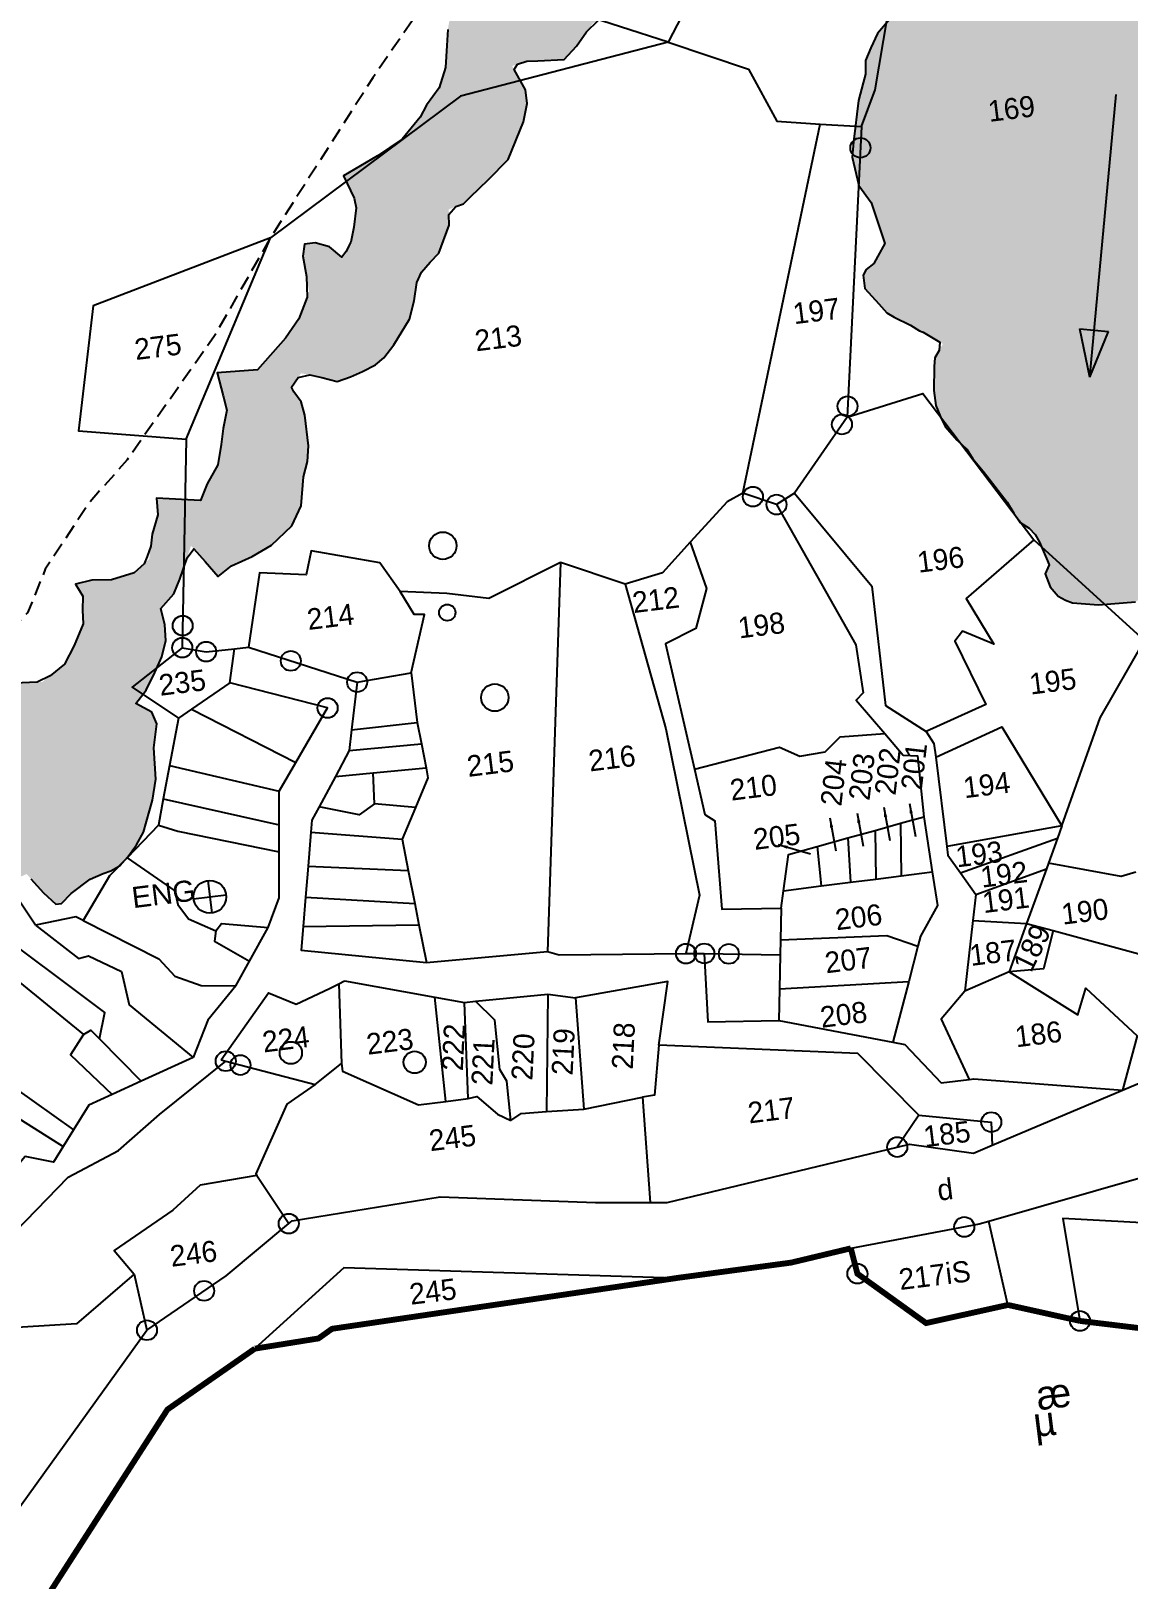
# Model space of a CAD drawing. Header units: metres. Extents: x 290104 to 292132, y 1990019 to 1991719.
# Drawn here: x 291283 to 291661, y 1990587 to 1991121 of the extents above; entities that cross this region are included whole.
import ezdxf
from ezdxf.enums import TextEntityAlignment as Align

# ---------------------------------------------------------------- set-up
doc = ezdxf.new("R2010")
doc.units = ezdxf.units.M
doc.header["$MEASUREMENT"] = 0
doc.linetypes.add('DASHED', pattern=[0.75, 0.5, -0.25])
for name, color, linetype in [('LINE_FOOTPATH', 1, 'DASHED'), ('OTHERS', 1, 'Continuous'), ('POLY_HATCH', 12, 'Continuous'), ('POLY_PARCEL', 6, 'Continuous'), ('POLY_ROAD', 30, 'Continuous'), ('SYM_ARROW', 1, 'Continuous'), ('SYM_STONE', 1, 'Continuous'), ('SYM_WELL', 1, 'Continuous'), ('TEXT_MAPIN', 7, 'Continuous'), ('TEXT_MAPOUT', 7, 'Continuous'), ('TEXT_PARCEL', 7, 'Continuous'), ('V_BOUND_LINE', 7, 'Continuous')]:
    doc.layers.add(name, color=color, linetype=linetype)
doc.styles.get("Standard").update_dxf_attribs({"font": 'arial.ttf'})
doc.styles.add('TEXT_MAP', font='')
doc.styles.get('TEXT_MAP').set_extended_font_data('Kruti Dev 050')
doc.dimstyles.get("Standard").update_dxf_attribs({"dimtxt": 0.18, "dimasz": 0.18, "dimexe": 0.18, "dimexo": 0.0625, "dimgap": 0.09, "dimtad": 0, "dimtih": 1, "dimtoh": 1, "dimdec": 4, "dimzin": 0, "dimdsep": 46, "dimtxsty": 'Standard', "dimcen": 0.09, "dimadec": 0, "dimazin": 0, "dimtfac": 1, "dimtdec": 4, "dimtofl": 0, "dimtmove": 0, "dimatfit": 3, "dimfxl": 0, "dimtolj": 1, "dimtzin": 0, "dimarcsym": 0})
pattern_1 = [(7.0915, (290088.82, 1989667.838), (4.387969, 5.634868), [5.05005, -5.05005]), (97.0915, (290093.8315, 1989668.461), (-5.634868, 4.387969), [5.05005, -5.05005])]

# ---------------------------------------------------------------- blocks, each defined once
blk = doc.blocks.new('STONE')
blk.add_circle((0, 0), 0.851)
blk = doc.blocks.new('PAKKAWELL')
blk.add_circle((0, 0), 1.81)
blk = doc.blocks.new('ARROWASPECT')
h = blk.add_hatch(color=256)
h.paths.add_polyline_path([(2.85, -2.85), (3.72, -1.98), (0, 0)])
h.paths.add_polyline_path([(0, 0), (1.98, -3.72), (2.85, -2.85)])
for points in [[(0, 0), (17.15, -17.15)], [(0, 0), (1.98, -3.72)], [(0, 0), (3.72, -1.98)], [(3.72, -1.98), (1.98, -3.72)]]:
    blk.add_lwpolyline(points)
blk = doc.blocks.new('DETAIL')
for points in [[(0, 1.4), (0, -1.4)], [(-1.4, 0), (1.4, 0)]]:
    blk.add_lwpolyline(points)
blk.add_circle((0, 0), 1.4)
blk = doc.blocks.new('TEXTARROW')
blk.add_leader([(0.04, -0.01), (8.68, -0.01)], dimstyle='Standard', override={"dimtxt": 2.5, "dimasz": 2.5, "dimexe": 1.25, "dimexo": 0.625, "dimgap": 0.625, "dimtad": 1, "dimtih": 0, "dimtoh": 0, "dimzin": 8, "dimcen": 2.5, "dimtofl": 1})
blk = doc.blocks.new('21432')
at = {"layer": 'POLY_HATCH'}
h = blk.add_hatch(dxfattribs=at)
h.set_pattern_fill('ZIGZAG', color=256, scale=40.400397, angle=7.0915, style=0)
h.set_pattern_definition(pattern_1)
h.paths.add_polyline_path([(291610.05, 1991262.39), (291604.7, 1991258.21), (291599.35, 1991254.02), (291595.88, 1991248.89), (291593.2, 1991242.11), (291592.55, 1991233.22), (291592.61, 1991223.26), (291590.08, 1991215.31), (291586.75, 1991204.34), (291586.67, 1991195.52), (291585.51, 1991190.68), (291584.92, 1991181.22), (291578.56, 1991171.04), (291577.83, 1991162.74), (291579.2, 1991156.45), (291587.97, 1991136.7), (291584.77, 1991129.83), (291580.44, 1991126.94), (291574.8, 1991120.37), (291572.48, 1991115.39), (291570.67, 1991111.06), (291570.67, 1991106.36), (291568.28, 1991097.26), (291567.69, 1991092.5), (291566.53, 1991082.96), (291566.02, 1991077.62), (291568.4, 1991067.94), (291572.66, 1991062.01), (291577.35, 1991047.93), (291573.65, 1991041.1), (291570.84, 1991038.9), (291569.9, 1991037.03), (291570.47, 1991032.4), (291578.25, 1991023.8), (291580.51, 1991022.5), (291588.65, 1991018.43), (291597.36, 1991013.24), (291594.6, 1991008.41), (291594.38, 1991005.45), (291594.23, 1990997.22), (291594.87, 1990992.02), (291596.53, 1990988.11), (291598.12, 1990984.79), (291602.24, 1990980.02), (291605.56, 1990976.91), (291607.73, 1990973.66), (291611.19, 1990969.4), (291613.29, 1990966.73), (291619.57, 1990958.71), (291621.8, 1990954.88), (291623.97, 1990951.63), (291628.46, 1990948.87), (291630.69, 1990944.83), (291634.07, 1990937.17), (291632.63, 1990933.93), (291634.36, 1990929.45), (291637.11, 1990926.27), (291639.64, 1990924.82), (291642.09, 1990923.95), (291650.98, 1990923.3), (291663.77, 1990924.3), (291675.77, 1990931.66), (291683.23, 1990951.96), (291686.92, 1990960.04), (291689.02, 1990966.76), (291688.96, 1990981.42), (291690.79, 1990989.39), (291693.52, 1990987.27), (291695.9, 1990986.98), (291699.59, 1990990.37), (291701.11, 1990997.02), (291701.62, 1991002.36), (291702.12, 1991014.17), (291714.12, 1991012.15), (291725.46, 1991010.62), (291732.62, 1991009.75), (291738.33, 1991011.05), (291748.74, 1991012.34), (291759.8, 1991017.83), (291766.95, 1991021.65), (291776.21, 1991027.5), (291783.95, 1991036.09), (291790.09, 1991043.31), (291795.59, 1991055.73), (291803.93, 1991068.7), (291800.67, 1991081.01), (291797.89, 1991086.82), (291796.05, 1991094.51), (291795.41, 1991099.72), (291794.9, 1991103.76), (291803.54, 1991106.11), (291806.83, 1991102.31), (291809.13, 1991097.9), (291812.67, 1991093.06), (291817.22, 1991089.52), (291821.92, 1991089.52), (291828.93, 1991094.5), (291834.79, 1991099.33), (291840.35, 1991104.44), (291853.45, 1991104.07), (291865.87, 1991099.68), (291871.07, 1991100.33), (291878.08, 1991105.31), (291883.36, 1991110.07), (291884.74, 1991117.87), (291884.53, 1991128.99), (291884.25, 1991137.57), (291884.25, 1991145.39), (291888.88, 1991150.66), (291890.18, 1991154.34), (291891.22, 1991161.08), (291887.82, 1991164.76), (291881.8, 1991167.78), (291876.92, 1991176.9), (291873.02, 1991179.94), (291864.27, 1991179.44), (291847.29, 1991174.9), (291843.31, 1991178), (291842.3, 1991181.4), (291838.26, 1991185.59), (291828.65, 1991187.33), (291825.26, 1991191.01), (291821.43, 1991193.47), (291817.45, 1991197.08), (291813.19, 1991198.31), (291809.14, 1991197.81), (291805.46, 1991194.42), (291803.94, 1991192.47), (291789.21, 1991186.97), (291787.03, 1991191.54), (291785.44, 1991194.86), (291785.15, 1991197.17), (291784, 1991201.72), (291782.34, 1991205.62), (291779.81, 1991207.07), (291778.07, 1991206.85), (291770.7, 1991200.07), (291764.48, 1991198.12), (291762.17, 1991197.83), (291753.64, 1991195.6), (291740.2, 1991195.1), (291735.86, 1991196.91), (291722.86, 1991202.33), (291718.17, 1991207.03), (291712.75, 1991212.81), (291708.42, 1991219.31), (291699.03, 1991233.4), (291692.97, 1991244.38), (291692.03, 1991251.9), (291691.12, 1991259.26), (291694.79, 1991262.8), (291696.23, 1991265.33), (291695.87, 1991268.22), (291690.39, 1991274.58), (291689.81, 1991279.2), (291689.38, 1991282.67), (291692.42, 1991291.26), (291694.74, 1991296.24), (291696.31, 1991305.54), (291704.12, 1991304.8), (291711, 1991302.37), (291712.66, 1991303.17), (291712.67, 1991307.86), (291711.08, 1991311.18), (291711.08, 1991319.09), (291714.55, 1991321), (291720.48, 1991325.26), (291724.68, 1991329.31), (291729.16, 1991331.04), (291731.83, 1991333.13), (291730.1, 1991337.61), (291729.24, 1991339.85), (291726.78, 1991340.72), (291723.31, 1991340.28), (291718.32, 1991337.9), (291716.15, 1991336.46), (291706.03, 1991332.85), (291705.03, 1991336.25), (291705.97, 1991342.82), (291706.08, 1991349), (291712.77, 1991354.23), (291715.11, 1991358.32), (291722.23, 1991360.44), (291727.96, 1991355.97), (291730.76, 1991351.19), (291732.86, 1991348.51), (291734.66, 1991348.15), (291738.13, 1991348.58), (291741.39, 1991350.75), (291744.57, 1991353.49), (291748.11, 1991358.04), (291755.1, 1991362.69), (291761.05, 1991362.58), (291764.45, 1991363.59), (291768.2, 1991361.71), (291770.88, 1991359.11), (291773.98, 1991357.74), (291776.8, 1991358.68), (291781.28, 1991360.41), (291786.49, 1991361.05), (291797.07, 1991362.37), (291805.83, 1991354.78), (291802.89, 1991351.94), (291800.86, 1991349.35), (291806.89, 1991345.64), (291811.45, 1991338.07), (291811.33, 1991331.28), (291809.88, 1991328.76), (291810.19, 1991326.25), (291808.14, 1991319.15), (291809.43, 1991308.75), (291810.52, 1991304.78), (291811.81, 1991299.07), (291814.94, 1991289.09), (291815.32, 1991277.65), (291810.93, 1991273.14), (291804.35, 1991269.39), (291801.17, 1991266.65), (291796.25, 1991263.69), (291794.32, 1991261.82), (291797.11, 1991256.75), (291799.79, 1991254.15), (291801.66, 1991253.21), (291807.5, 1991251.15), (291812, 1991250.39), (291821.24, 1991246.85), (291827.39, 1991244.68), (291835.77, 1991243.37), (291841.69, 1991242.93), (291847.11, 1991241.85), (291853.62, 1991241.48), (291860.12, 1991241.12), (291865.9, 1991241.84), (291872.77, 1991243.28), (291876.53, 1991246.09), (291879.5, 1991250.57), (291885.79, 1991256.63), (291894.27, 1991265.1), (291895.33, 1991269.56), (291894.76, 1991274.18), (291892.38, 1991279.17), (291888.55, 1991286.32), (291884.15, 1991288.7), (291876.52, 1991293.39), (291875.91, 1991298.24), (291874.4, 1991300.99), (291870.93, 1991305.25), (291868.33, 1991307.27), (291865.3, 1991308.07), (291857.19, 1991308.67), (291855.18, 1991313.85), (291854.75, 1991317.32), (291852.47, 1991327.8), (291856.54, 1991333.01), (291861.26, 1991331.04), (291875.72, 1991328.14), (291879.18, 1991328.58), (291882.51, 1991330.16), (291883.81, 1991333.85), (291884.61, 1991336.88), (291884.83, 1991339.84), (291888.62, 1991348.13), (291887.75, 1991350.37), (291888.56, 1991357.01), (291895.73, 1991368.17), (291911.25, 1991371.32), (291910.88, 1991362.64), (291908.13, 1991356.43), (291913.84, 1991348.34), (291917.38, 1991348.19), (291920.27, 1991348.55), (291922.95, 1991350.64), (291927.43, 1991352.37), (291933.5, 1991355.48), (291943.41, 1991365.51), (291947.46, 1991375.4), (291951.3, 1991382.34), (291956, 1991391.72), (291957.52, 1991398.37), (291961, 1991408.19), (291959.63, 1991419.17), (291957.4, 1991427.69), (291950.47, 1991445.61), (291941.22, 1991453.85), (291933.35, 1991455.8), (291930.39, 1991456.02), (291909.46, 1991453.41), (291907.33, 1991457.26), (291907.34, 1991466.65), (291904.88, 1991467.51), (291902.5, 1991467.8), (291899.03, 1991467.37), (291893.18, 1991467.23), (291880.46, 1991465.65), (291876.84, 1991461.68), (291867.51, 1991456.41), (291866.78, 1991451.7), (291864.54, 1991447.24), (291863.6, 1991445.36), (291863.09, 1991440.02), (291863.45, 1991437.13), (291864.39, 1991434.31), (291867.14, 1991431.13), (291864.68, 1991427.3), (291861.57, 1991428.68), (291854.37, 1991429.9), (291850.73, 1991430.85), (291846.61, 1991430.93), (291843.14, 1991430.49), (291838.52, 1991429.92), (291832.59, 1991430.35), (291823.11, 1991429.91), (291814.6, 1991436.53), (291811.72, 1991447.12), (291808.9, 1991450.88), (291801.89, 1991455.29), (291795.68, 1991458.04), (291788.96, 1991460.13), (291784.63, 1991461.94), (291778.05, 1991462.88), (291772.7, 1991463.39), (291769.74, 1991463.61), (291763.38, 1991462.82), (291760.85, 1991466.61), (291758.69, 1991472.21), (291756.45, 1991476.04), (291754.86, 1991479.36), (291749.6, 1991487.26), (291742.83, 1991489.93), (291731.99, 1991492.1), (291725.05, 1991491.24), (291714.42, 1991482.29), (291712.54, 1991478.54), (291707.62, 1991470.88), (291702.85, 1991466.77), (291696.68, 1991454.03), (291690.92, 1991454.13), (291688.24, 1991456.74), (291680.5, 1991458.29), (291670.47, 1991458.05), (291667.72, 1991456.53), (291661.21, 1991452.2), (291658.03, 1991449.46), (291648.49, 1991441.23), (291642.99, 1991438.2), (291637.57, 1991434.59), (291635.62, 1991431.41), (291630.27, 1991427.22), (291628.38, 1991418.78), (291625.34, 1991414.88), (291618.76, 1991409.95), (291614.28, 1991409.39), (291613.5, 1991405.03), (291612.45, 1991397.73), (291610.31, 1991392.9), (291607.92, 1991383.8), (291602.5, 1991380.19), (291598.88, 1991376.22), (291596.42, 1991372.39), (291588.11, 1991368.42), (291575.72, 1991360.17), (291567.65, 1991358.25), (291549.22, 1991355.37), (291544.67, 1991358.91), (291532.82, 1991359.78), (291528.93, 1991364.97), (291526.52, 1991373.82), (291530.66, 1991379.13), (291544.76, 1991377.11), (291551.26, 1991376.75), (291557.83, 1991375.81), (291564.19, 1991376.6), (291574.39, 1991379.63), (291581.46, 1991386.45), (291590.51, 1991391.61), (291597.09, 1991395.36), (291601.28, 1991399.4), (291606.85, 1991406.55), (291609.53, 1991413.34), (291609.11, 1991426.19), (291608.75, 1991433.78), (291609.7, 1991445.04), (291612.81, 1991448.37), (291617.87, 1991454.86), (291621.34, 1991459.99), (291625.9, 1991465.84), (291635.7, 1991461.19), (291638.18, 1991461.5), (291642.16, 1991467.27), (291643.82, 1991472.76), (291644.98, 1991477.6), (291646.94, 1991485.47), (291647.52, 1991490.24), (291646.81, 1991500.71), (291643.92, 1991514.44), (291642.77, 1991523.68), (291639.92, 1991532.79), (291641.63, 1991537.62), (291645.75, 1991542.24), (291649.8, 1991547.44), (291659.78, 1991552.96), (291663.03, 1991555.13), (291664.55, 1991557.08), (291664.12, 1991560.55), (291657.98, 1991562.72), (291648.54, 1991560.73), (291640.41, 1991557.6), (291627.86, 1991554.68), (291626.76, 1991563.53), (291625.1, 1991567.43), (291622.35, 1991570.61), (291619.75, 1991572.63), (291614.94, 1991575.72), (291612.32, 1991584.53), (291615.93, 1991589.17), (291623.42, 1991592.74), (291631.32, 1991589.25), (291632.99, 1991584.25), (291633.78, 1991582.59), (291636.16, 1991582.3), (291638.48, 1991582.59), (291641.8, 1991584.17), (291646.21, 1991586.48), (291649.47, 1991588.65), (291650.41, 1991590.53), (291647.73, 1991593.13), (291643.18, 1991596.67), (291642.25, 1991604.18), (291646.59, 1991611.76), (291650.13, 1991616.31), (291650.93, 1991619.34), (291649.99, 1991622.16), (291642.82, 1991627.3), (291639.78, 1991628.1), (291635.45, 1991629.9), (291628.87, 1991630.85), (291624.25, 1991637.78), (291620.79, 1991648.62), (291620.29, 1991652.66), (291619.21, 1991656.64), (291614.32, 1991662.87), (291611.19, 1991664.44), (291606.35, 1991665.6), (291596.95, 1991665.6), (291586.4, 1991665.47), (291574.4, 1991662.8), (291567.9, 1991658.47), (291563.87, 1991652.21), (291558.06, 1991647.86), (291555.46, 1991640.49), (291555.82, 1991642.3), (291554.44, 1991639.19), (291554.15, 1991636.81), (291545.18, 1991631.18), (291542.8, 1991633.64), (291538.83, 1991637.25), (291535, 1991639.71), (291532.48, 1991641.15), (291529.51, 1991641.37), (291516.79, 1991639.79), (291508.59, 1991633.8), (291507.39, 1991630.4), (291505.43, 1991626.49), (291501.83, 1991632.65), (291489.91, 1991635.03), (291487.09, 1991633.16), (291482.46, 1991627.89), (291480.58, 1991624.13), (291478.26, 1991619.15), (291475.8, 1991615.32), (291475.08, 1991611.71), (291477.17, 1991604.35), (291480.49, 1991601.24), (291480.13, 1991599.43), (291480.63, 1991595.39), (291478.82, 1991591.05), (291478.6, 1991588.09), (291477.3, 1991584.41), (291478.01, 1991566.97), (291473.24, 1991565.13), (291472.44, 1991566.79), (291466.16, 1991574.81), (291462.34, 1991581.96), (291458.89, 1991595.12), (291452.59, 1991603.64), (291449.34, 1991606.17), (291444.05, 1991606.55), (291439.79, 1991615.48), (291439.92, 1991622.52), (291447.76, 1991618.88), (291454.84, 1991618.59), (291455.79, 1991620.46), (291456.15, 1991622.27), (291455.21, 1991625.09), (291451.25, 1991631.86), (291448.78, 1991634.26), (291442.14, 1991635.78), (291438.16, 1991634.7), (291432.02, 1991632.18), (291420.81, 1991627.85), (291417.04, 1991620.88), (291406.12, 1991614.31), (291407.21, 1991609.73), (291408.79, 1991605.64), (291404.97, 1991604.17), (291398.25, 1991601.57), (291389.36, 1991597.53), (291383.79, 1991590.38), (291379.09, 1991585.69), (291371.64, 1991579.48), (291367.88, 1991571.97), (291370.11, 1991563.45), (291370.76, 1991558.25), (291374.29, 1991548.71), (291375.01, 1991547.63), (291376.24, 1991547.19), (291385.53, 1991545.33), (291390.04, 1991540.11), (291391.77, 1991538.31), (291396.47, 1991535.63), (291402.68, 1991532.88), (291405.43, 1991529.7), (291409.04, 1991528.98), (291409.33, 1991536.05), (291413.31, 1991541.83), (291417.94, 1991549.03), (291424.74, 1991549.12), (291431.6, 1991550.56), (291433.92, 1991555.54), (291435.8, 1991559.3), (291440.83, 1991570.12), (291448.8, 1991572.77), (291449.46, 1991567.45), (291443.46, 1991559.08), (291442.59, 1991556.62), (291437.6, 1991549.55), (291432.03, 1991537.7), (291433.08, 1991529.23), (291424.79, 1991520.37), (291429.11, 1991499.79), (291436.77, 1991490.18), (291441.24, 1991487.21), (291445.58, 1991485.4), (291452.52, 1991486.27), (291458.41, 1991489.08), (291465.31, 1991487.27), (291468.13, 1991483.51), (291470.51, 1991478.53), (291473.54, 1991473.04), (291477, 1991468.78), (291481.62, 1991465.61), (291495.71, 1991456.21), (291502.93, 1991454.76), (291509.58, 1991453.24), (291515.29, 1991454.54), (291518.55, 1991456.7), (291522.59, 1991464.78), (291528.86, 1991467.2), (291532.71, 1991460.81), (291538.34, 1991453.3), (291541.67, 1991450.19), (291548.39, 1991448.09), (291554.38, 1991447.08), (291558.57, 1991446.43), (291566.59, 1991448.81), (291568.94, 1991442.74), (291563.12, 1991438.19), (291549.31, 1991431.19), (291541.51, 1991427.87), (291522.23, 1991426.25), (291522.35, 1991421.38), (291522.78, 1991417.91), (291521.34, 1991415.39), (291519.81, 1991411.07), (291512.59, 1991414.89), (291511.08, 1991417.63), (291509.05, 1991419.73), (291506.09, 1991419.95), (291504.64, 1991417.42), (291502.11, 1991413), (291491.85, 1991411.72), (291491.35, 1991415.76), (291485.71, 1991423.28), (291483.98, 1991423.06), (291483.33, 1991418.87), (291476.38, 1991413.32), (291473.85, 1991410.07), (291478.05, 1991402.46), (291480.35, 1991400.31), (291488.44, 1991395.69), (291493.21, 1991391.35), (291497.18, 1991387.74), (291502.38, 1991383.69), (291509.27, 1991379.46), (291515.89, 1991369.53), (291516.25, 1991366.64), (291521.37, 1991353.78), (291528.01, 1991347.56), (291538.49, 1991343.59), (291543.04, 1991344.74), (291549.69, 1991343.22), (291554.75, 1991340.33), (291559.15, 1991337.94), (291563.85, 1991337.94), (291572.6, 1991338.44), (291577.66, 1991340.24), (291583.15, 1991343.27), (291589.15, 1991346.95), (291592.84, 1991350.35), (291595.37, 1991353.6), (291599.78, 1991355.9), (291599.05, 1991352.29), (291593.34, 1991341.61), (291589.43, 1991335.25), (291587.84, 1991329.19), (291586.39, 1991321.96), (291585.88, 1991316.62), (291590.14, 1991309.21), (291595.41, 1991304.58), (291599.31, 1991301.55), (291605.59, 1991293.53), (291609.49, 1991290.49), (291614.07, 1991283.63), (291616.65, 1991273.44), (291616.42, 1991267.88)])
h.paths.add_polyline_path([(291561.49, 1991392.42), (291542.93, 1991393.03), (291530.87, 1991393.48), (291533.47, 1991403.86), (291532.39, 1991407.29), (291529.16, 1991417.59), (291538.43, 1991416.15), (291551.61, 1991419.73), (291565.23, 1991424.99), (291580.29, 1991434.33), (291581.74, 1991448.78), (291588.93, 1991450.97), (291597.35, 1991448.45), (291601.26, 1991443.1), (291600.25, 1991427.73), (291594.61, 1991413.08), (291586.9, 1991404.67)], flags=16)
h.paths.add_polyline_path([(291522.06, 1991497.57), (291515.32, 1991495.8), (291502.65, 1991495.62), (291497.36, 1991502.08), (291493.74, 1991511.52), (291490.69, 1991526.49), (291487.99, 1991541.89), (291494.88, 1991562.41), (291502.51, 1991580.97), (291510.69, 1991590.35), (291523.63, 1991588.84), (291530.31, 1991584.52), (291535.58, 1991573.77), (291540.9, 1991565.78), (291544.93, 1991560.8), (291550.53, 1991557.06), (291550.9, 1991550.1), (291555.09, 1991540.68), (291554.2, 1991531), (291547.26, 1991518.37), (291539.99, 1991513.29), (291529.26, 1991506.23)], flags=16)
h = blk.add_hatch(dxfattribs=at)
h.set_pattern_fill('ZIGZAG', color=256, scale=40.400397, angle=7.0915, style=0)
h.set_pattern_definition(pattern_1)
h.paths.add_polyline_path([(291385.76, 1991046.75), (291380.81, 1991048.18), (291377.12, 1991047.72), (291376.61, 1991043.56), (291378.73, 1991031.3), (291375.21, 1991021.92), (291370.59, 1991015.21), (291360.87, 1991004.29), (291347.01, 1991003.25), (291349.02, 1990995.32), (291350.32, 1990990.37), (291349.06, 1990984.08), (291347.63, 1990972.35), (291343.59, 1990964.99), (291341.23, 1990959.25), (291326.12, 1990960.09), (291326.5, 1990954.35), (291324.6, 1990947.63), (291323.56, 1990939.06), (291318.42, 1990934.25), (291310.53, 1990931.91), (291303.73, 1990931.75), (291298.11, 1990930.36), (291300.66, 1990926.25), (291300.58, 1990921.47), (291300.83, 1990916.73), (291295.39, 1990903.72), (291286.66, 1990896.62), (291273.67, 1990896.14), (291276.49, 1990884.65), (291276.75, 1990876.8), (291275.24, 1990867.07), (291271.16, 1990861.45), (291263.47, 1990853.16), (291254.78, 1990847.83), (291246.93, 1990845.14), (291237.19, 1990843.93), (291228.38, 1990846.24), (291230.17, 1990831.81), (291233.44, 1990821.99), (291241.71, 1990821.32), (291247.92, 1990820.73), (291257.2, 1990820.18), (291264.38, 1990822.78), (291281.28, 1990830.43), (291287.09, 1990823.9), (291291.32, 1990819.99), (291293.34, 1990820.24), (291296.66, 1990823.72), (291303.21, 1990828.63), (291311.14, 1990832), (291313.54, 1990833.32), (291316.23, 1990836.38), (291319.13, 1990840.49), (291321.65, 1990844.9), (291324.72, 1990855.84), (291325.86, 1990863.14), (291325.19, 1990873.97), (291326.2, 1990882.27), (291324.49, 1990886.21), (291319, 1990889.28), (291322.53, 1990893.81), (291325.51, 1990899.97), (291327.91, 1990905.38), (291329.25, 1990911), (291328.92, 1990916.41), (291327.54, 1990922.04), (291332.04, 1990927.03), (291334.14, 1990932.06), (291337.98, 1990943.62), (291342.91, 1990938.26), (291347.32, 1990933.02), (291351.98, 1990936.67), (291359.08, 1990939.93), (291365.75, 1990943.83), (291372.77, 1990950.5), (291376, 1990957.38), (291376.81, 1990967.36), (291378.2, 1990972.65), (291378.54, 1990978.14), (291377.24, 1990988.7), (291375.99, 1990993.32), (291372.5, 1990998.16), (291375.93, 1991003.14), (291389.01, 1991000.52), (291392.99, 1991001.91), (291397.19, 1991003.79), (291401.68, 1991006.06), (291404.46, 1991008.45), (291407.98, 1991012.97), (291413.36, 1991021.82), (291414.96, 1991028.16), (291416.21, 1991036.54), (291423.74, 1991045.23), (291427.07, 1991054.2), (291426.89, 1991059.67), (291431.94, 1991061.63), (291434.38, 1991063.97), (291440.47, 1991069.84), (291447.44, 1991076.85), (291452.73, 1991089.88), (291453.99, 1991096.17), (291453.41, 1991100.87), (291448.77, 1991109.12), (291453.88, 1991110.81), (291457.61, 1991110.94), (291466.76, 1991111.39), (291470.96, 1991116.01), (291476.65, 1991123.93), (291488.23, 1991129.46), (291492.46, 1991126.86), (291496.24, 1991126.65), (291499.98, 1991129.5), (291504.89, 1991133.86), (291511.57, 1991140.49), (291515.65, 1991146.1), (291515.56, 1991160.19), (291511.82, 1991170.68), (291524.26, 1991175.48), (291526.48, 1991177.22), (291532.9, 1991183.13), (291536.69, 1991191.1), (291539.51, 1991202.89), (291539.4, 1991208.83), (291543.08, 1991210.98), (291549.42, 1991214.84), (291553.2, 1991217.35), (291555.22, 1991220.33), (291557.86, 1991223.73), (291560.8, 1991227.5), (291563.37, 1991234.3), (291566.14, 1991239.41), (291570.39, 1991249.14), (291575.37, 1991256.4), (291576.63, 1991259.96), (291577.3, 1991265.5), (291576.51, 1991271.87), (291575.88, 1991274.18), (291575.72, 1991280.98), (291575.29, 1991289.22), (291574.76, 1991291.43), (291571.2, 1991298.14), (291565.79, 1991305.99), (291563.98, 1991306.79), (291561.71, 1991305.82), (291558.44, 1991302.01), (291558.65, 1991300.33), (291559.23, 1991298.36), (291561.75, 1991294.58), (291555.58, 1991290.47), (291548.77, 1991289.22), (291542.01, 1991285.99), (291538.83, 1991289.68), (291537.65, 1991290.9), (291536.52, 1991291.78), (291534.67, 1991292.91), (291532.24, 1991293.29), (291530.85, 1991293.46), (291524.57, 1991291.93), (291529.61, 1991287.11), (291531.53, 1991276.7), (291530.52, 1991266.09), (291528.88, 1991260.09), (291524.8, 1991249.02), (291515.22, 1991238.28), (291505.65, 1991233), (291498.26, 1991229.35), (291500.27, 1991224.15), (291500.68, 1991215.34), (291498.26, 1991206.14), (291491.69, 1991197.18), (291482.28, 1991187.83), (291477.03, 1991186.15), (291457.05, 1991182.31), (291458.51, 1991170.56), (291460.81, 1991163.01), (291460.01, 1991158.48), (291459.33, 1991154.4), (291458.36, 1991148.48), (291454.04, 1991138.3), (291443.96, 1991135.44), (291434.3, 1991133.56), (291427.37, 1991126.22), (291426.57, 1991121.69), (291426.23, 1991116.2), (291425.81, 1991108.65), (291423.62, 1991101.56), (291419.25, 1991095.56), (291417.02, 1991091.53), (291410.81, 1991083.94), (291402.32, 1991078.12), (291390.56, 1991071.2), (291395.19, 1991061.52), (291393.3, 1991047.46), (291389.96, 1991043.18)])
at = {"layer": 'LINE_FOOTPATH', "ltscale": 10, "flags": 128}
blk.add_lwpolyline([(291760.16, 1991478.69), (291647.84, 1991397.37), (291617.79, 1991371.98), (291582.35, 1991347.4), (291560.42, 1991330.43), (291531.57, 1991304.59), (291509.84, 1991271.62), (291449.09, 1991172.26), (291430.52, 1991148.37), (291400.73, 1991105.05), (291365.39, 1991049.82), (291345.89, 1991015.74), (291315.98, 1990973.3), (291302.71, 1990958.29), (291287.73, 1990935.51), (291281.58, 1990920.5), (291269.4, 1990907.42), (291260.06, 1990899.47), (291233.36, 1990888.59), (291124.06, 1990847.94)], dxfattribs=at)
at = {"layer": 'POLY_HATCH'}
for points in [[(291580.44, 1991126.94), (291574.8, 1991120.37), (291572.48, 1991115.39), (291570.67, 1991111.06), (291570.67, 1991106.36), (291569.87, 1991103.33), (291568.28, 1991097.26), (291567.69, 1991092.5), (291567.11, 1991087.73), (291566.53, 1991082.96), (291566.02, 1991077.62), (291568.4, 1991067.94), (291572.66, 1991062.01)], [(291426.57, 1991121.69), (291426.23, 1991116.2), (291425.81, 1991108.65), (291423.62, 1991101.56), (291419.25, 1991095.56), (291417.02, 1991091.53), (291410.81, 1991083.94), (291402.32, 1991078.12), (291390.56, 1991071.2), (291394.25, 1991063.48), (291395.01, 1991060.17), (291394.12, 1991053.58), (291393.07, 1991048.34), (291391.43, 1991045.07), (291389.96, 1991043.18), (291385.76, 1991046.75), (291380.81, 1991048.18), (291377.12, 1991047.72), (291376.61, 1991043.56), (291377.82, 1991036.56), (291378.03, 1991029.42), (291375.21, 1991021.92), (291370.59, 1991015.21), (291360.87, 1991004.29), (291347.01, 1991003.25), (291349.02, 1990995.32), (291350.32, 1990990.37), (291349.06, 1990984.08), (291348.38, 1990978.54), (291347.2, 1990971.58), (291343.59, 1990964.99), (291341.23, 1990959.25), (291326.12, 1990960.09), (291326.5, 1990954.35), (291324.6, 1990947.63), (291324.1, 1990943.48), (291322.84, 1990939.92), (291321.78, 1990937.4), (291318.42, 1990934.25), (291310.53, 1990931.91), (291303.73, 1990931.75), (291298.11, 1990930.36), (291300.66, 1990926.25), (291300.58, 1990921.47), (291300.83, 1990916.73), (291297.67, 1990909.18), (291294.32, 1990902.85), (291289.36, 1990898.82), (291284.87, 1990896.56), (291277.06, 1990896.27)], [(291282.73, 1990828.81), (291287.09, 1990823.9), (291291.32, 1990819.99), (291293.34, 1990820.24), (291296.66, 1990823.72), (291303.21, 1990828.63), (291307.74, 1990830.56), (291310.35, 1990831.56), (291313.54, 1990833.32), (291316.23, 1990836.38), (291319.13, 1990840.49), (291321.65, 1990844.9), (291324.72, 1990855.84), (291325.86, 1990863.14), (291325.19, 1990873.97), (291326.2, 1990882.27), (291324.49, 1990886.21), (291319, 1990889.28), (291322.53, 1990893.81), (291325.51, 1990899.97), (291327.91, 1990905.38), (291329.25, 1990911), (291328.92, 1990916.41), (291327.54, 1990922.04), (291332.04, 1990927.03), (291334.14, 1990932.06), (291336.62, 1990939.53), (291338.97, 1990942.55), (291342.91, 1990938.26), (291347.32, 1990933.02), (291351.98, 1990936.67), (291359.08, 1990939.93), (291365.75, 1990943.83), (291372.77, 1990950.5), (291376, 1990957.38), (291376.81, 1990967.36), (291378.2, 1990972.65), (291378.54, 1990978.14), (291377.24, 1990988.7), (291375.99, 1990993.32), (291373.51, 1990996.76), (291372.63, 1990998.35), (291374.94, 1991001.71), (291378.93, 1991002.54), (291383.13, 1991001.7), (291388.42, 1991000.32), (291392.99, 1991001.91), (291397.19, 1991003.79), (291401.68, 1991006.06), (291404.46, 1991008.45), (291407.98, 1991012.97), (291413.36, 1991021.82), (291414.96, 1991028.16), (291415.89, 1991034.41), (291417.49, 1991038.01), (291420.47, 1991041.45), (291423.49, 1991044.56), (291427.07, 1991054.2), (291426.94, 1991057.94), (291429.34, 1991060.62), (291431.94, 1991061.63), (291434.38, 1991063.97), (291440.47, 1991069.84), (291447.44, 1991076.85), (291452.73, 1991089.88), (291453.99, 1991096.17), (291453.41, 1991100.87), (291449.47, 1991107.88), (291450.6, 1991109.72), (291453.88, 1991110.81), (291457.61, 1991110.94), (291466.76, 1991111.39), (291470.96, 1991116.01), (291474.45, 1991120.87), (291478.4, 1991124.77)], [(291572.66, 1991062.01), (291577.35, 1991047.93), (291574.96, 1991043.52), (291573.51, 1991041), (291570.84, 1991038.9), (291569.9, 1991037.03), (291570.47, 1991032.4), (291575.24, 1991027.13), (291577.98, 1991023.95), (291580.51, 1991022.5), (291586.15, 1991019.68), (291589.33, 1991017.73), (291590.55, 1991017.3), (291596.26, 1991013.9), (291596.04, 1991010.94), (291594.6, 1991008.41), (291594.38, 1991005.45), (291594.23, 1990997.22), (291594.66, 1990993.75), (291594.87, 1990992.02), (291596.53, 1990988.11), (291598.12, 1990984.79), (291602.24, 1990980.02), (291605.56, 1990976.91), (291607.73, 1990973.66), (291611.19, 1990969.4), (291613.29, 1990966.73), (291619.57, 1990958.71), (291621.8, 1990954.88), (291623.97, 1990951.63), (291627.15, 1990949.67), (291629.17, 1990947.58), (291630.69, 1990944.83), (291633.14, 1990939.27), (291634.01, 1990937.03), (291632.63, 1990933.93), (291634.36, 1990929.45), (291637.11, 1990926.27), (291639.64, 1990924.82), (291642.09, 1990923.95), (291650.98, 1990923.3), (291663.77, 1990924.3)]]:
    blk.add_lwpolyline(points, dxfattribs=at)
at = {"layer": 'POLY_PARCEL'}
for points in [[(291578.51, 1991296.9), (291558.65, 1991225.24), (291537.38, 1991209.49), (291537.36, 1991184.4), (291502.55, 1991117.34)], [(291569.26, 1991088.21), (291573.95, 1991100.94), (291599.55, 1991252.08), (291602.79, 1991270.12), (291606.66, 1991276.87), (291606.3, 1991279.4)], [(291502.55, 1991117.34), (291436.76, 1991138.56), (291428.38, 1991246.89)], [(291502.55, 1991117.34), (291430.96, 1991098.73), (291365.39, 1991049.82)], [(291502.55, 1991117.34), (291530.31, 1991108.06), (291540.01, 1991090.06), (291554.96, 1991089.11)], [(291528.35, 1990961.74), (291554.96, 1991089.11)], [(291554.96, 1991089.11), (291569.26, 1991088.21)], [(291569.26, 1991088.21), (291564.27, 1990988.01)], [(291365.39, 1991049.82), (291304.18, 1991026.38), (291299.16, 1990983.31), (291336.34, 1990980.42)], [(291336.34, 1990980.42), (291365.39, 1991049.82)], [(291564.27, 1990988.01), (291590.42, 1990996.16), (291628.75, 1990945.74)], [(291564.27, 1990988.01), (291546.16, 1990961.73)], [(291336.34, 1990980.42), (291334.96, 1990908.48)], [(291528.35, 1990961.74), (291522.92, 1990958.83), (291510.21, 1990944.83)], [(291539.97, 1990957.84), (291528.35, 1990961.74)], [(291546.16, 1990961.73), (291539.97, 1990957.84)], [(291546.16, 1990961.73), (291572.82, 1990929.75), (291577.5, 1990888.5), (291591.53, 1990879.56)], [(291539.97, 1990957.84), (291567.32, 1990909.49), (291569.83, 1990892.89), (291567.47, 1990890.37), (291577.32, 1990878.85)], [(291510.21, 1990944.83), (291500.59, 1990934.25), (291487.71, 1990930.42)], [(291510.21, 1990944.83), (291515.81, 1990928.92), (291512.18, 1990915.12), (291501.71, 1990909.81), (291511.68, 1990866.54)], [(291628.75, 1990945.74), (291605.42, 1990925.45), (291614.95, 1990909.72), (291604.15, 1990914.17), (291601.46, 1990910.72), (291612.19, 1990888.91), (291591.53, 1990879.56)], [(291628.75, 1990945.74), (291666.94, 1990911.01)], [(291410.09, 1990927.89), (291403.08, 1990937.7), (291379.41, 1990941.87), (291377.76, 1990933.65), (291361.64, 1990934.32), (291357.76, 1990908.63)], [(291465.41, 1990937.88), (291440.68, 1990925.46), (291426.21, 1990927.22), (291410.09, 1990927.89)], [(291465.41, 1990937.88), (291460.9, 1990803.74)], [(291487.71, 1990930.42), (291465.41, 1990937.88)], [(291413.89, 1990899.77), (291418.51, 1990919.93), (291414.95, 1990919.93), (291410.09, 1990927.89)], [(291487.71, 1990930.42), (291501.8, 1990880.44), (291513.38, 1990823.14), (291508.72, 1990802.95)], [(291638.41, 1990847.02), (291651.59, 1990884.27), (291666.94, 1990911.01)], [(291334.96, 1990908.48), (291317.65, 1990894.85), (291333.63, 1990884.18)], [(291334.96, 1990908.48), (291343.21, 1990907.1), (291353, 1990908.03)], [(291351.34, 1990896.41), (291338.12, 1990887.28)], [(291395.29, 1990896.61), (291413.89, 1990899.77)], [(291413.89, 1990899.77), (291416.02, 1990882.68)], [(291333.63, 1990884.18), (291330.58, 1990867.89)], [(291338.12, 1990887.28), (291333.63, 1990884.18)], [(291338.12, 1990887.28), (291374.1, 1990868.87)], [(291393.36, 1990880.14), (291416.02, 1990882.68)], [(291416.02, 1990882.68), (291417.45, 1990875.33)], [(291511.68, 1990866.54), (291540.95, 1990874.19), (291548.02, 1990871.06), (291556.74, 1990872.59), (291561.89, 1990877.68), (291577.32, 1990878.85)], [(291577.32, 1990878.85), (291583.63, 1990871.46), (291588.56, 1990871.18), (291590.8, 1990850.15)], [(291591.53, 1990879.56), (291594.27, 1990875.45), (291594.86, 1990870.73)], [(291594.86, 1990870.73), (291617.62, 1990881.13), (291638.41, 1990847.02)], [(291392.52, 1990872.98), (291417.45, 1990875.33)], [(291417.45, 1990875.33), (291419.05, 1990867.08)], [(291330.58, 1990867.89), (291328.43, 1990856.35)], [(291330.58, 1990867.89), (291368.34, 1990859.03)], [(291594.86, 1990870.73), (291598.7, 1990839.86)], [(291387.77, 1990864.1), (291400.83, 1990865.34)], [(291400.83, 1990865.34), (291419.05, 1990867.08)], [(291401.26, 1990854.58), (291400.83, 1990865.34)], [(291419.05, 1990867.08), (291419.73, 1990863.56), (291415.4, 1990853.31)], [(291511.68, 1990866.54), (291515.27, 1990850.96), (291518.66, 1990848.72), (291521.11, 1990818.31), (291541.55, 1990818.63)], [(291328.43, 1990856.35), (291326.74, 1990847.32)], [(291328.43, 1990856.35), (291368.36, 1990847.42)], [(291401.26, 1990854.58), (291395.94, 1990850.81), (291382.17, 1990853.64)], [(291415.4, 1990853.31), (291401.26, 1990854.58)], [(291415.4, 1990853.31), (291410.79, 1990842.42)], [(291326.74, 1990847.32), (291315.92, 1990836.05)], [(291326.74, 1990847.32), (291333.39, 1990845.25), (291368.38, 1990838.11)], [(291574, 1990845.48), (291582.78, 1990847.92)], [(291582.78, 1990847.92), (291590.8, 1990850.15)], [(291582.78, 1990847.92), (291582.98, 1990829.8)], [(291590.8, 1990850.15), (291593.68, 1990831.16)], [(291638.41, 1990847.02), (291598.7, 1990839.86)], [(291638.41, 1990847.02), (291636.86, 1990842.75)], [(291379.34, 1990844.82), (291410.79, 1990842.42)], [(291410.79, 1990842.42), (291412.93, 1990831.58)], [(291554, 1990839.93), (291564.54, 1990842.86)], [(291564.54, 1990842.86), (291574, 1990845.48)], [(291564.54, 1990842.86), (291565.45, 1990827.57)], [(291574, 1990845.48), (291574.22, 1990828.69)], [(291603.42, 1990830.83), (291636.86, 1990842.75)], [(291636.86, 1990842.75), (291633.77, 1990834.21)], [(291315.92, 1990836.05), (291309.91, 1990829.79), (291300.74, 1990814.41)], [(291315.92, 1990836.05), (291332.39, 1990824.65), (291333.43, 1990819.89), (291337.15, 1990815.01), (291346.58, 1990810.84)], [(291542.39, 1990824.63), (291544.14, 1990837.2), (291554, 1990839.93)], [(291554, 1990839.93), (291555.37, 1990826.29)], [(291598.7, 1990839.86), (291599.07, 1990836.88), (291603.42, 1990830.83)], [(291378.39, 1990833.17), (291412.93, 1990831.58)], [(291412.93, 1990831.58), (291415.17, 1990820.25)], [(291582.98, 1990829.8), (291593.68, 1990831.16)], [(291593.68, 1990831.16), (291595.44, 1990819.52), (291589.62, 1990809.01), (291588.73, 1990805.58)], [(291603.42, 1990830.83), (291608.76, 1990823.4)], [(291608.76, 1990823.4), (291633.03, 1990832.16)], [(291633.03, 1990832.16), (291626.23, 1990813.4)], [(291633.77, 1990834.21), (291633.03, 1990832.16)], [(291663.95, 1990831.05), (291658.84, 1990829.54), (291633.77, 1990834.21)], [(291284.32, 1990812.76), (291275.56, 1990825.92), (291265.91, 1990814.25)], [(291542.39, 1990824.63), (291555.37, 1990826.29)], [(291555.37, 1990826.29), (291565.45, 1990827.57)], [(291565.45, 1990827.57), (291574.22, 1990828.69)], [(291574.22, 1990828.69), (291582.98, 1990829.8)], [(291377.51, 1990822.38), (291415.17, 1990820.25)], [(291415.17, 1990820.25), (291416.62, 1990812.9)], [(291541.55, 1990818.63), (291542.39, 1990824.63)], [(291608.76, 1990823.4), (291607.72, 1990814.39)], [(291300.74, 1990814.41), (291298.21, 1990815.68), (291284.32, 1990812.76)], [(291300.74, 1990814.41), (291326.92, 1990801.21), (291332.43, 1990795.17), (291341.54, 1990791.95), (291353.42, 1990791.85)], [(291541.55, 1990818.63), (291541.34, 1990807.7)], [(291607.72, 1990814.39), (291604.9, 1990789.99)], [(291607.72, 1990814.39), (291626.23, 1990813.4)], [(291306.4, 1990773.57), (291308.25, 1990782.67), (291265.91, 1990814.25)], [(291284.32, 1990812.76), (291299.2, 1990801.32), (291302.66, 1990802.15), (291314.01, 1990796.84), (291316.63, 1990785.29), (291338.69, 1990767.07)], [(291346.58, 1990810.84), (291346.14, 1990807.22), (291358.17, 1990800.35)], [(291346.58, 1990810.84), (291348.5, 1990813.3), (291364.64, 1990811.96)], [(291376.7, 1990812.36), (291416.62, 1990812.9)], [(291416.62, 1990812.9), (291419.19, 1990799.87)], [(291541.34, 1990807.7), (291577.98, 1990809.17), (291588.73, 1990805.58)], [(291626.23, 1990813.4), (291620.18, 1990796.69)], [(291635.42, 1990810.91), (291632.04, 1990797.75), (291620.18, 1990796.69)], [(291626.23, 1990813.4), (291635.42, 1990810.91)], [(291635.42, 1990810.91), (291668.75, 1990801.86)], [(291260.6, 1990807.82), (291300.89, 1990775.03)], [(291541.34, 1990807.7), (291541.24, 1990802.58)], [(291588.73, 1990805.58), (291585.57, 1990793.36)], [(291515.05, 1990803.01), (291541.24, 1990802.58)], [(291541.24, 1990802.58), (291541, 1990790.78)], [(291541, 1990790.78), (291585.57, 1990793.36)], [(291585.57, 1990793.36), (291580.13, 1990772.36)], [(291620.18, 1990796.69), (291604.9, 1990789.99)], [(291620.18, 1990796.69), (291643.85, 1990781.83), (291646.7, 1990791.09), (291664.34, 1990774.59), (291659.32, 1990755.85)], [(291389.01, 1990792.58), (291389.84, 1990765.05)], [(291425.85, 1990752), (291422.11, 1990787.96)], [(291461.07, 1990788.92), (291460.6, 1990748.48)], [(291470.57, 1990787.75), (291473.45, 1990749.3)], [(291541, 1990790.78), (291540.79, 1990779.86)], [(291604.9, 1990789.99), (291596.71, 1990780.34), (291606.42, 1990759.56)], [(291433.58, 1990752.96), (291432.38, 1990786.14)], [(291448.25, 1990745.38), (291446.96, 1990758.94), (291444.5, 1990762.94), (291442.77, 1990779.98), (291436.09, 1990786.5)], [(291300.89, 1990775.03), (291296.41, 1990768.04), (291310.77, 1990754.38)], [(291300.89, 1990775.03), (291303.47, 1990776.53), (291306.4, 1990773.57)], [(291306.4, 1990773.57), (291320.84, 1990758.96)], [(291270.43, 1990768.47), (291273.3, 1990761.31), (291277.05, 1990756.63), (291297.4, 1990742.12)], [(291499.34, 1990771.34), (291497.83, 1990754.14), (291493.73, 1990753.39)], [(291348.37, 1990766.27), (291349.96, 1990765.86)], [(291349.96, 1990765.86), (291380.81, 1990757.76)], [(291380.81, 1990757.76), (291389.84, 1990765.05)], [(291389.84, 1990765.05), (291390.21, 1990762.38), (291416.44, 1990750.82), (291425.85, 1990752)], [(291380.81, 1990757.76), (291371.05, 1990751.06), (291360.32, 1990726.99), (291360.71, 1990726.41)], [(291268.47, 1990752.4), (291293.88, 1990736.43)], [(291425.85, 1990752), (291433.58, 1990752.96)], [(291433.58, 1990752.96), (291436.62, 1990753.73), (291443.67, 1990747.55), (291448.25, 1990745.38)], [(291473.45, 1990749.3), (291493.73, 1990753.39)], [(291493.73, 1990753.39), (291496.32, 1990717.09)], [(291448.25, 1990745.38), (291451.87, 1990747.79), (291460.6, 1990748.48)], [(291460.6, 1990748.48), (291473.45, 1990749.3)], [(291589.03, 1990747.21), (291581.61, 1990736.24)], [(291360.71, 1990726.41), (291341.2, 1990723.04), (291331.68, 1990714.41), (291311.44, 1990700.52), (291318.34, 1990692.36)], [(291360.71, 1990726.41), (291371.69, 1990709.82)], [(291856.14, 1990666.11), (291808.01, 1990668.77), (291804.7, 1990711.09), (291713.45, 1990709.93), (291694, 1990718.09), (291691.24, 1990708.73), (291638.71, 1990711.61), (291644.63, 1990676.26)], [(291619.79, 1990681.77), (291613.19, 1990710.61)], [(291318.34, 1990692.36), (291298.43, 1990675.24), (291261.06, 1990672.95)], [(291318.34, 1990692.36), (291322.8, 1990673.06)]]:
    blk.add_lwpolyline(points, dxfattribs=at)
at = {"layer": 'POLY_ROAD'}
for points in [[(291351.34, 1990896.41), (291353, 1990908.03)], [(291353, 1990908.03), (291357.76, 1990908.63)], [(291357.76, 1990908.63), (291395.29, 1990896.61)], [(291374.1, 1990868.87), (291385.1, 1990887.68), (291351.34, 1990896.41)], [(291395.29, 1990896.61), (291393.36, 1990880.14)], [(291393.36, 1990880.14), (291392.52, 1990872.98)], [(291368.34, 1990859.03), (291374.1, 1990868.87)], [(291392.52, 1990872.98), (291387.77, 1990864.1)], [(291387.77, 1990864.1), (291382.17, 1990853.64)], [(291368.36, 1990847.42), (291368.34, 1990859.03)], [(291382.17, 1990853.64), (291379.68, 1990848.98), (291379.34, 1990844.82)], [(291368.38, 1990838.11), (291368.36, 1990847.42)], [(291379.34, 1990844.82), (291378.39, 1990833.17)], [(291364.64, 1990811.96), (291368.41, 1990822.15), (291368.38, 1990838.11)], [(291378.39, 1990833.17), (291377.51, 1990822.38)], [(291377.51, 1990822.38), (291376.7, 1990812.36)], [(291659.32, 1990755.85), (291664.5, 1990758.03), (291712.86, 1990771.15), (291802.01, 1990808.12), (291821.57, 1990821.14), (291840.35, 1990815.24), (291887.71, 1990737.08)], [(291358.17, 1990800.35), (291364.64, 1990811.96)], [(291376.7, 1990812.36), (291376.03, 1990804.16), (291419.19, 1990799.87)], [(291419.19, 1990799.87), (291460.9, 1990803.74)], [(291460.9, 1990803.74), (291465.01, 1990802.5), (291508.72, 1990802.95)], [(291353.42, 1990791.85), (291358.17, 1990800.35)], [(291508.72, 1990802.95), (291515.05, 1990803.01)], [(291515.05, 1990803.01), (291516.23, 1990779.44), (291540.79, 1990779.86)], [(291389.01, 1990792.58), (291390.88, 1990793.52)], [(291390.88, 1990793.52), (291422.11, 1990787.96)], [(291499.34, 1990771.34), (291502.49, 1990793.29), (291470.57, 1990787.75)], [(291353.42, 1990791.85), (291343.82, 1990779.97), (291338.69, 1990767.07)], [(291348.37, 1990766.27), (291364.71, 1990789.48), (291374.22, 1990785.56), (291385.71, 1990790.91), (291389.01, 1990792.58)], [(291422.11, 1990787.96), (291432.38, 1990786.14)], [(291436.09, 1990786.5), (291461.07, 1990788.92)], [(291461.07, 1990788.92), (291470.57, 1990787.75)], [(291432.38, 1990786.14), (291436.09, 1990786.5)], [(291873.16, 1990705.87), (291824.63, 1990785.02), (291811.35, 1990784.54), (291734.85, 1990749.93), (291705.1, 1990736.83), (291613.19, 1990710.61)], [(291540.79, 1990779.86), (291580.13, 1990772.36)], [(291580.13, 1990772.36), (291584.19, 1990771.59), (291596.73, 1990758.35), (291606.42, 1990759.56)], [(291338.69, 1990767.07), (291320.84, 1990758.96)], [(291567.95, 1990768.5), (291499.34, 1990771.34)], [(291589.03, 1990747.21), (291567.95, 1990768.5)], [(291259.13, 1990688.39), (291295.66, 1990725.86), (291312.95, 1990735.07), (291327.1, 1990747.42), (291349.96, 1990765.86)], [(291320.84, 1990758.96), (291310.77, 1990754.38)], [(291606.42, 1990759.56), (291608.01, 1990759.76), (291659.32, 1990755.85)], [(291614.3, 1990736.85), (291659.32, 1990755.85)], [(291310.77, 1990754.38), (291302.72, 1990750.73), (291297.4, 1990742.12)], [(291589.03, 1990747.21), (291614.04, 1990744.84), (291614.3, 1990736.85)], [(291297.4, 1990742.12), (291293.88, 1990736.43)], [(291293.88, 1990736.43), (291290.53, 1990731.01), (291280.78, 1990732.96), (291277.11, 1990728.64)], [(291496.32, 1990717.09), (291502.28, 1990717.07), (291581.61, 1990736.24)], [(291581.61, 1990736.24), (291585.88, 1990737.27), (291607.85, 1990734.13), (291614.3, 1990736.85)], [(291371.69, 1990709.82), (291372.83, 1990710.77), (291423.97, 1990719.09), (291477.56, 1990717.13), (291496.32, 1990717.09)], [(291322.8, 1990673.06), (291350.08, 1990691.87), (291371.69, 1990709.82)], [(291613.19, 1990710.61), (291609.82, 1990709.65), (291565.59, 1990701.3)], [(291504.93, 1990690.97), (291390.73, 1990694.54), (291360.03, 1990666.71)], [(291207.92, 1990583.79), (291246.21, 1990566.7), (291322.8, 1990673.06)]]:
    blk.add_lwpolyline(points, dxfattribs=at)
at = {"layer": 'V_BOUND_LINE', "const_width": 2.02}
for points in [[(291504.93, 1990690.97), (291506.43, 1990691.19), (291545.01, 1990696.38), (291565.59, 1990701.3)], [(291565.59, 1990701.3), (291567.85, 1990692.56), (291591.54, 1990675.52), (291619.79, 1990681.77)], [(291360.03, 1990666.71), (291381.95, 1990670.22), (291386.64, 1990673.55), (291504.93, 1990690.97)], [(291619.79, 1990681.77), (291644.63, 1990676.26)], [(291644.63, 1990676.26), (291740.6, 1990664.68), (291844.82, 1990637.26), (291856.14, 1990666.11)], [(291281.6, 1990526.48), (291280.84, 1990528.88), (291288.28, 1990541.57), (291271.35, 1990554.75), (291329.86, 1990645.71), (291360.03, 1990666.71)]]:
    blk.add_lwpolyline(points, dxfattribs=at)
at = {"layer": 'OTHERS', "xscale": 4.040039690442527, "yscale": 4.040039690442527, "zscale": 4.040039690442527, "rotation": 7.091492986358515}
blk.add_blockref('DETAIL', (291344.49, 1990822.55), dxfattribs=at)
at = {"layer": 'SYM_ARROW'}
for name, p, xscale, yscale, zscale, rotation in [('ARROWASPECT', (291648.04, 1991001.74), 4.040039690442526, 4.040039690442526, 4.040039690442526, 129.6923464666262), ('TEXTARROW', (291576.98, 1990853.5), 1.345425751237952, 1.345425751237952, 1.345425751237952, 280.4833522262277), ('TEXTARROW', (291585.82, 1990854.81), 1.345425751237952, 1.345425751237952, 1.345425751237952, 280.4833522262277), ('TEXTARROW', (291558.35, 1990849.89), 1.345425751237952, 1.345425751237952, 1.345425751237952, 280.4833522262277), ('TEXTARROW', (291567.79, 1990851.5), 1.345425751237952, 1.345425751237952, 1.345425751237952, 280.4833522262277), ('TEXTARROW', (291540.42, 1990840.59), 1.345425751237952, 1.345425751237952, 1.345425751237952, 343.9049741540207)]:
    blk.add_blockref(name, p, dxfattribs=dict(at, xscale=xscale, yscale=yscale, zscale=zscale, rotation=rotation))
at = {"layer": 'SYM_STONE', "xscale": 4.040039690442526, "yscale": 4.040039690442526, "zscale": 4.040039690442526, "rotation": 277.0914929863585}
for p in [(291568.9, 1991080.91), (291564.45, 1990991.75), (291562.53, 1990985.49), (291531.81, 1990960.57), (291539.97, 1990957.84), (291335.11, 1990916.07), (291334.96, 1990908.48), (291343.21, 1990907.1), (291372.41, 1990903.93), (291395.29, 1990896.61), (291385.1, 1990887.68), (291508.72, 1990802.95), (291515.05, 1990803.01), (291523.51, 1990802.87), (291349.96, 1990765.86), (291355.04, 1990764.52), (291614.04, 1990744.84), (291581.61, 1990736.24), (291371.69, 1990709.82), (291604.73, 1990708.69), (291567.85, 1990692.56), (291342.5, 1990686.64), (291322.8, 1990673.06), (291644.63, 1990676.26)]:
    blk.add_blockref('STONE', p, dxfattribs=at)
at = {"layer": 'SYM_WELL', "rotation": 7.091492986358515}
for p, xscale, yscale, zscale in [((291424.86, 1990943.66), 2.606000843869496, 2.606000843869496, 2.606000843869496), ((291426.38, 1990920.6), 1.550686514278985, 1.550686514278985, 1.550686514278985), ((291442.78, 1990891.26), 2.606000843869496, 2.606000843869496, 2.606000843869496), ((291372.42, 1990768.74), 2.112122970377252, 2.112122970377252, 2.112122970377252), ((291415.13, 1990765.5), 2.112122970377252, 2.112122970377252, 2.112122970377252)]:
    blk.add_blockref('PAKKAWELL', p, dxfattribs=dict(at, xscale=xscale, yscale=yscale, zscale=zscale))
at = {"layer": 'TEXT_MAPIN'}
blk.add_text('ENG', height=7.272, rotation=7.0915, dxfattribs=at).set_placement((291318.02, 1990818.61))
at = {"layer": 'TEXT_MAPIN', "style": 'TEXT_MAP'}
blk.add_text('d', height=7.27, rotation=7.0915, dxfattribs=at).set_placement((291595.89, 1990717.7))
at = {"layer": 'TEXT_MAPOUT', "style": 'TEXT_MAP'}
for s, p in [('æ', (291630.17, 1990645.41)), ('µ', (291629.14, 1990636.16))]:
    blk.add_text(s, height=10.1, rotation=7.0915, dxfattribs=at).set_placement(p)
at = {"layer": 'TEXT_PARCEL', "style": 'TEXT_MAP'}
for s, rotation, p in [('169', 7.0915, (291621, 1991094.44)), ('197', 7.0915, (291553.67, 1991024.65)), ('213', 7.0915, (291443.96, 1991015.3)), ('275', 7.0915, (291326.57, 1991012.3)), ('196', 7.0915, (291596.55, 1990938.92)), ('212', 7.0915, (291498.31, 1990925.07)), ('214', 7.0915, (291386.08, 1990919.23)), ('198', 7.0915, (291534.72, 1990916.26)), ('235', 7.0915, (291334.98, 1990896.49)), ('195', 7.0915, (291635.24, 1990896.9)), ('216', 7.0915, (291483.19, 1990870.37)), ('202', 83.3068, (291578.31, 1990865.81)), ('201', 83.3068, (291587.38, 1990867.57)), ('215', 7.0915, (291441.24, 1990868.51)), ('204', 83.3068, (291559.62, 1990862.05)), ('203', 83.3068, (291569.35, 1990864)), ('210', 7.0915, (291531.97, 1990860.32)), ('194', 7.0915, (291612.44, 1990861.15)), ('205', 7.0915, (291540.01, 1990843.32)), ('193', 7.0915, (291609.83, 1990837.3)), ('192', 7.0915, (291618.4, 1990830.3)), ('191', 7.0915, (291619.02, 1990821.52)), ('206', 7.0915, (291568.27, 1990815.6)), ('190', 7.0915, (291646.31, 1990817.53)), ('189', 64.1677, (291628.06, 1990804.97)), ('207', 7.0915, (291564.69, 1990800.75)), ('187', 7.0915, (291614.63, 1990803.3)), ('208', 7.0915, (291563.1, 1990781.96)), ('224', 7.0915, (291370.66, 1990773.5)), ('223', 7.0915, (291406.58, 1990772.67)), ('222', 87.1534, (291428.45, 1990770.65)), ('218', 87.1534, (291487.12, 1990771.14)), ('186', 7.0915, (291630.27, 1990775.23)), ('221', 87.1534, (291438.65, 1990765.68)), ('220', 87.1534, (291452.49, 1990767.36)), ('219', 87.1534, (291466.37, 1990769.13)), ('217', 7.0915, (291538.14, 1990749.02)), ('185', 7.0915, (291598.74, 1990740.76)), ('245', 7.0915, (291428.17, 1990739.41)), ('246', 7.0915, (291338.86, 1990699.53)), ('217iS', 7.0915, (291594.5, 1990692.19)), ('245', 7.0915, (291421.43, 1990686.43))]:
    blk.add_text(s, height=7.272, rotation=rotation, dxfattribs=at).set_placement(p, align=Align.MIDDLE)

msp = doc.modelspace()

# ---------------------------------------------------------------- block references
msp.add_blockref('21432', (0, 0))

doc.saveas('drawing.dxf')
